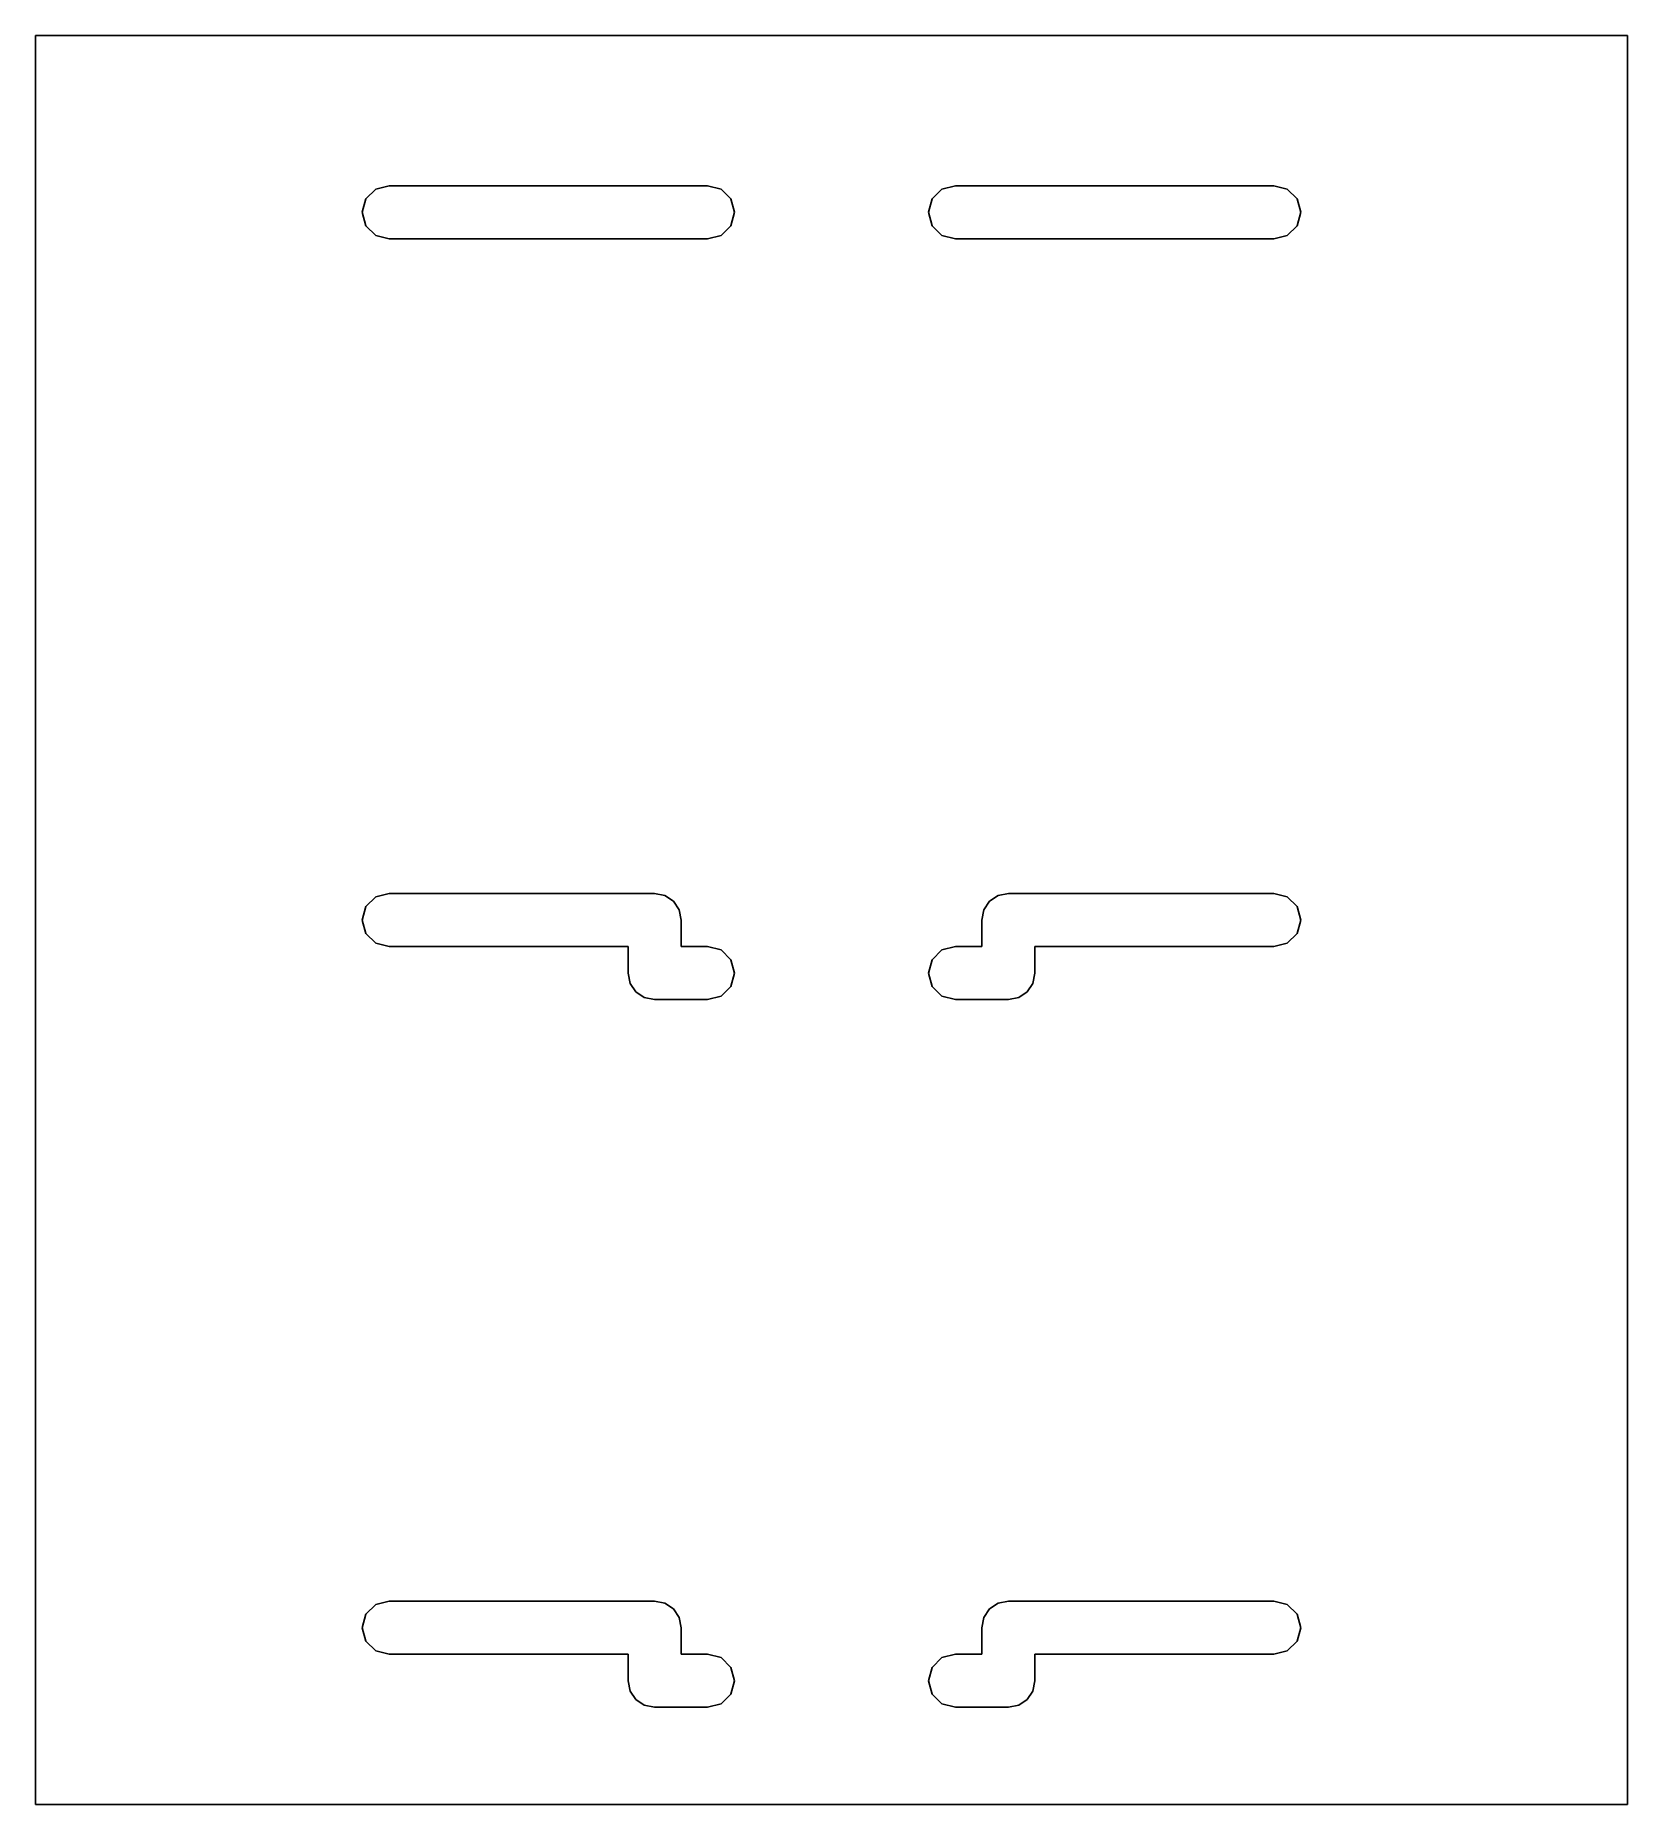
# Model space of a CAD drawing. Extents: x 0 to 90, y 0 to 100.
import ezdxf

# ---------------------------------------------------------------- set-up
doc = ezdxf.new("R2010")
doc.units = 0
doc.layers.add('layer_3_FLATTENED', color=7, linetype='CONTINUOUS')

msp = doc.modelspace()

# ---------------------------------------------------------------- linework, layer by layer
at = {"layer": 'layer_3_FLATTENED', "color": 7}
for p, q in [((0, 100), (90, 100)), ((0, 0), (0, 100)), ((90, 100), (90, 0)), ((19.241357, 91.30618), (18.683532, 90.75619)), ((20.000364, 91.5), (19.241357, 91.30618)), ((38.000364, 91.5), (20.000364, 91.5)), ((38.759371, 91.30618), (38.000364, 91.5)), ((39.317196, 90.75619), (38.759371, 91.30618)), ((51.241357, 91.30618), (50.683532, 90.75619)), ((52.000364, 91.5), (51.241357, 91.30618)), ((70.000364, 91.5), (52.000364, 91.5)), ((70.759371, 91.30618), (70.000364, 91.5)), ((71.317196, 90.75619), (70.759371, 91.30618)), ((18.683532, 90.75619), (18.479, 90)), ((18.479, 90), (18.683532, 89.24381)), ((39.521728, 90), (39.317196, 90.75619)), ((39.317196, 89.24381), (39.521728, 90)), ((50.683532, 90.75619), (50.479, 90)), ((50.479, 90), (50.683532, 89.24381)), ((71.521728, 90), (71.317196, 90.75619)), ((71.317196, 89.24381), (71.521728, 90)), ((18.683532, 89.24381), (19.241357, 88.69382)), ((38.759371, 88.69382), (39.317196, 89.24381)), ((50.683532, 89.24381), (51.241357, 88.69382)), ((70.759371, 88.69382), (71.317196, 89.24381)), ((19.241357, 88.69382), (20.000364, 88.5)), ((20.000364, 88.5), (38.000364, 88.5)), ((38.000364, 88.5), (38.759371, 88.69382)), ((51.241357, 88.69382), (52.000364, 88.5)), ((52.000364, 88.5), (70.000364, 88.5)), ((70.000364, 88.5), (70.759371, 88.69382)), ((19.241357, 51.30618), (18.683532, 50.75619)), ((20.000364, 51.5), (19.241357, 51.30618)), ((35.000364, 51.5), (20.000364, 51.5)), ((35.584206, 51.38208), (35.000364, 51.5)), ((36.06098, 51.06062), (35.584206, 51.38208)), ((36.382447, 50.58384), (36.06098, 51.06062)), ((53.939748, 51.06062), (53.618281, 50.58384)), ((54.416522, 51.38208), (53.939748, 51.06062)), ((55.000364, 51.5), (54.416522, 51.38208)), ((70.000364, 51.5), (55.000364, 51.5)), ((70.759371, 51.30618), (70.000364, 51.5)), ((71.317196, 50.75619), (70.759371, 51.30618)), ((18.683532, 50.75619), (18.479, 50)), ((18.479, 50), (18.683532, 49.24381)), ((36.500364, 50), (36.382447, 50.58384)), ((36.500364, 48.5), (36.500364, 50)), ((53.618281, 50.58384), (53.500364, 50)), ((53.500364, 50), (53.500364, 48.5)), ((71.521728, 50), (71.317196, 50.75619)), ((71.317196, 49.24381), (71.521728, 50)), ((18.683532, 49.24381), (19.241357, 48.69382)), ((70.759371, 48.69382), (71.317196, 49.24381)), ((19.241357, 48.69382), (20.000364, 48.5)), ((20.000364, 48.5), (33.500364, 48.5)), ((33.500364, 48.5), (33.500364, 47)), ((38.000364, 48.5), (36.500364, 48.5)), ((38.759371, 48.30618), (38.000364, 48.5)), ((39.317196, 47.75619), (38.759371, 48.30618)), ((51.241357, 48.30618), (50.683532, 47.75619)), ((52.000364, 48.5), (51.241357, 48.30618)), ((53.500364, 48.5), (52.000364, 48.5)), ((56.500364, 47), (56.500364, 48.5)), ((56.500364, 48.5), (70.000364, 48.5)), ((70.000364, 48.5), (70.759371, 48.69382)), ((33.500364, 47), (33.618281, 46.41616)), ((39.521728, 47), (39.317196, 47.75619)), ((39.317196, 46.24381), (39.521728, 47)), ((50.683532, 47.75619), (50.479, 47)), ((50.479, 47), (50.683532, 46.24381)), ((56.382447, 46.41616), (56.500364, 47)), ((33.618281, 46.41616), (33.939748, 45.93938)), ((38.759371, 45.69382), (39.317196, 46.24381)), ((50.683532, 46.24381), (51.241357, 45.69382)), ((56.06098, 45.93938), (56.382447, 46.41616)), ((33.939748, 45.93938), (34.416522, 45.61792)), ((34.416522, 45.61792), (35.000364, 45.5)), ((35.000364, 45.5), (38.000364, 45.5)), ((38.000364, 45.5), (38.759371, 45.69382)), ((51.241357, 45.69382), (52.000364, 45.5)), ((52.000364, 45.5), (55.000364, 45.5)), ((55.000364, 45.5), (55.584206, 45.61792)), ((55.584206, 45.61792), (56.06098, 45.93938)), ((19.241357, 11.30618), (18.683532, 10.75619)), ((20.000364, 11.5), (19.241357, 11.30618)), ((35.000364, 11.5), (20.000364, 11.5)), ((35.584206, 11.38208), (35.000364, 11.5)), ((36.06098, 11.06062), (35.584206, 11.38208)), ((36.382447, 10.58384), (36.06098, 11.06062)), ((53.939748, 11.06062), (53.618281, 10.58384)), ((54.416522, 11.38208), (53.939748, 11.06062)), ((55.000364, 11.5), (54.416522, 11.38208)), ((70.000364, 11.5), (55.000364, 11.5)), ((70.759371, 11.30618), (70.000364, 11.5)), ((71.317196, 10.75619), (70.759371, 11.30618)), ((18.683532, 10.75619), (18.479, 10)), ((18.479, 10), (18.683532, 9.24381)), ((36.500364, 10), (36.382447, 10.58384)), ((36.500364, 8.5), (36.500364, 10)), ((53.618281, 10.58384), (53.500364, 10)), ((53.500364, 10), (53.500364, 8.5)), ((71.521728, 10), (71.317196, 10.75619)), ((71.317196, 9.24381), (71.521728, 10)), ((18.683532, 9.24381), (19.241357, 8.69382)), ((70.759371, 8.69382), (71.317196, 9.24381)), ((19.241357, 8.69382), (20.000364, 8.5)), ((20.000364, 8.5), (33.500364, 8.5)), ((33.500364, 8.5), (33.500364, 7)), ((38.000364, 8.5), (36.500364, 8.5)), ((38.759371, 8.30618), (38.000364, 8.5)), ((39.317196, 7.75619), (38.759371, 8.30618)), ((51.241357, 8.30618), (50.683532, 7.75619)), ((52.000364, 8.5), (51.241357, 8.30618)), ((53.500364, 8.5), (52.000364, 8.5)), ((56.500364, 7), (56.500364, 8.5)), ((56.500364, 8.5), (70.000364, 8.5)), ((70.000364, 8.5), (70.759371, 8.69382)), ((33.500364, 7), (33.618281, 6.41616)), ((39.521728, 7), (39.317196, 7.75619)), ((39.317196, 6.24381), (39.521728, 7)), ((50.683532, 7.75619), (50.479, 7)), ((50.479, 7), (50.683532, 6.24381)), ((56.382447, 6.41616), (56.500364, 7)), ((33.618281, 6.41616), (33.939748, 5.93938)), ((38.759371, 5.69382), (39.317196, 6.24381)), ((50.683532, 6.24381), (51.241357, 5.69382)), ((56.06098, 5.93938), (56.382447, 6.41616)), ((33.939748, 5.93938), (34.416522, 5.61792)), ((34.416522, 5.61792), (35.000364, 5.5)), ((35.000364, 5.5), (38.000364, 5.5)), ((38.000364, 5.5), (38.759371, 5.69382)), ((51.241357, 5.69382), (52.000364, 5.5)), ((52.000364, 5.5), (55.000364, 5.5)), ((55.000364, 5.5), (55.584206, 5.61792)), ((55.584206, 5.61792), (56.06098, 5.93938)), ((90, 0), (0, 0))]:
    msp.add_line(p, q, dxfattribs=at)

doc.saveas('drawing.dxf')
